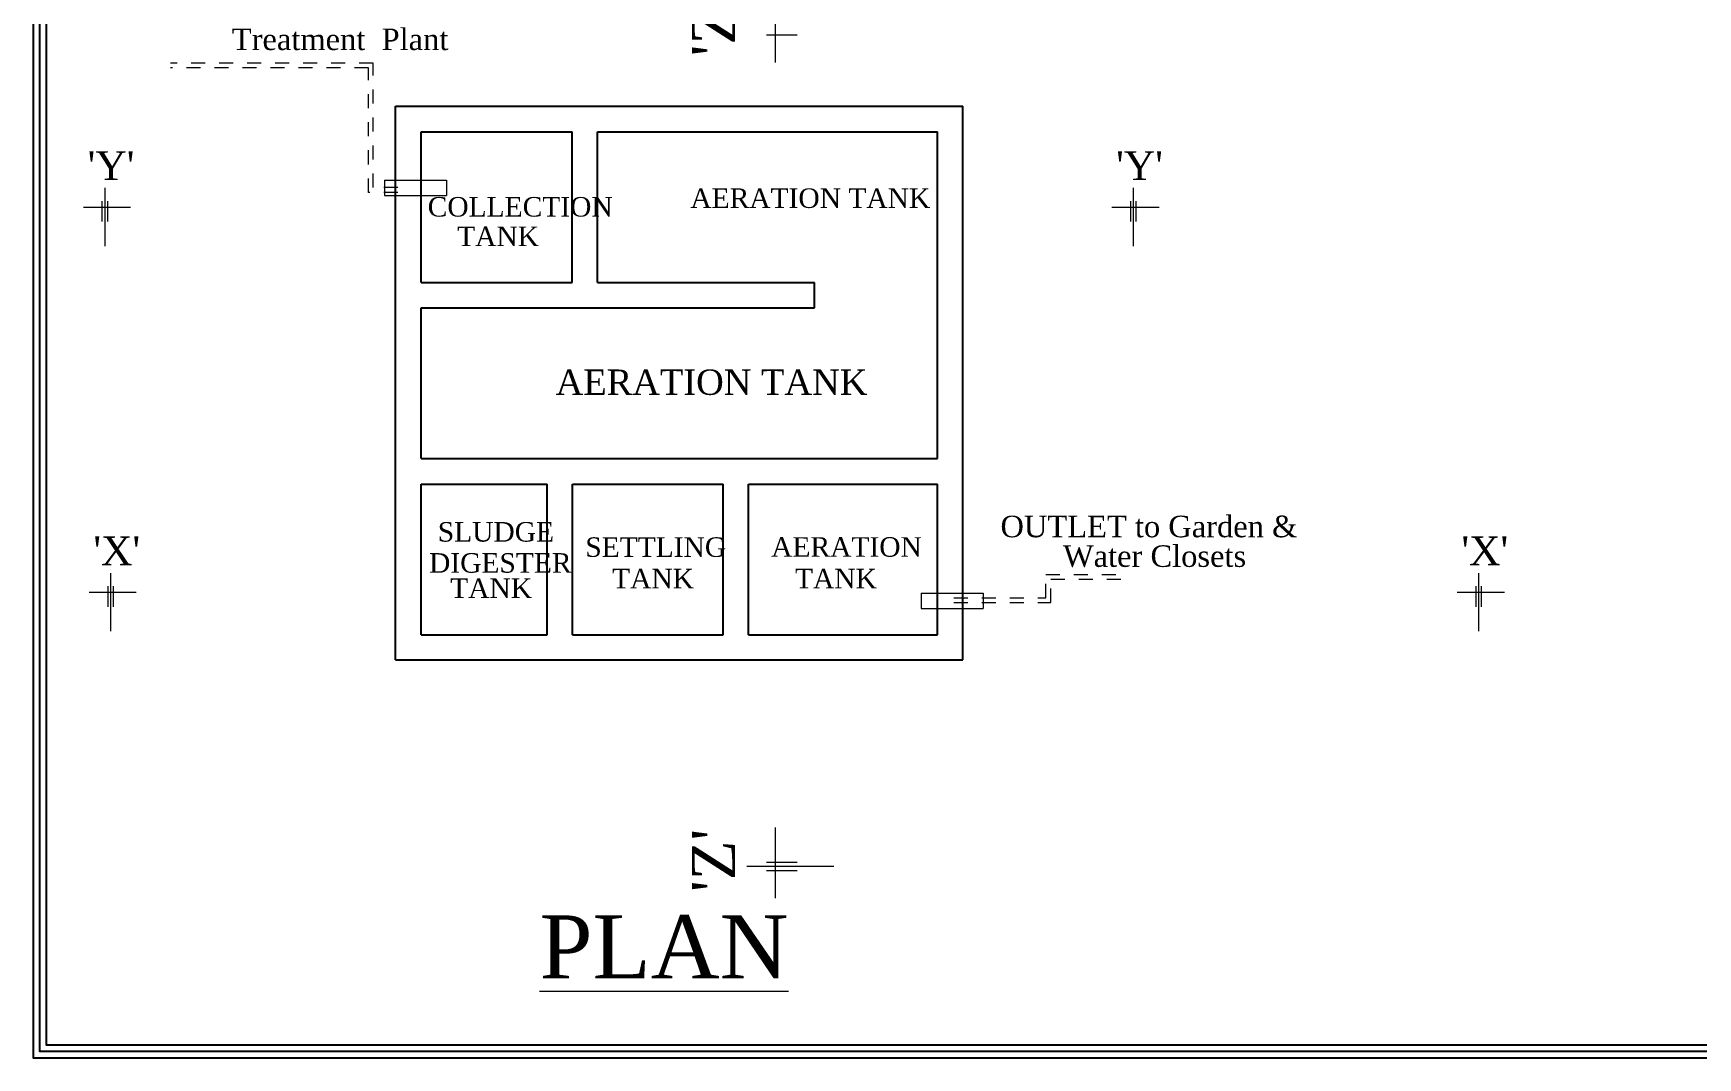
# Model space of a CAD drawing. Header units: metres. Extents: x 3616 to 3987, y 1122 to 1251.
# Drawn here: x 3715.3 to 3727.19, y 1193.5 to 1200.81 of the extents above; entities that cross this region are included whole.
import ezdxf

# ---------------------------------------------------------------- set-up
doc = ezdxf.new("R2010")
doc.units = ezdxf.units.M
doc.linetypes.add('CENTER', pattern=[2, 1.25, -0.25, 0.25, -0.25])
for name, color, linetype, lineweight in [('DIM', 140, 'Continuous', 15), ('GRID', 252, 'CENTER', 5), ('text', 7, 'Continuous', 5)]:
    doc.layers.add(name, color=color, linetype=linetype, lineweight=lineweight)
doc.layers.add('wall', color=7, linetype='Continuous')
doc.styles.add('X', font='times.ttf')

# ---------------------------------------------------------------- blocks, each defined once
blk = doc.blocks.new('DGDFG')
at = {"color": 2}
for points in [[(268205.95, 26571.66), (267806.51, 26571.66), (267806.51, 26228.53), (268205.95, 26228.53)], [(268205.16, 26570.87), (267807.3, 26570.87), (267807.3, 26229.32), (268205.16, 26229.32)], [(268204.37, 26570.08), (267808.09, 26570.08), (267808.09, 26230.11), (268204.37, 26230.11)]]:
    blk.add_lwpolyline(points, close=True, dxfattribs=at)
at = {"layer": 'DIM'}
for p, q in [((267850.03, 26337.23), (267857.74, 26337.23)), ((267850.03, 26337.23), (267850.03, 26335.35)), ((267855.76, 26337.23), (267855.76, 26337.23)), ((267857.74, 26337.23), (267857.74, 26335.35)), ((267850.03, 26335.35), (267857.74, 26335.35)), ((267916.55, 26286.08), (267924.26, 26286.08)), ((267916.55, 26286.08), (267916.55, 26284.2)), ((267916.55, 26286.08), (267924.26, 26286.08)), ((267916.55, 26286.08), (267916.55, 26284.2)), ((267922.28, 26286.08), (267922.28, 26286.08)), ((267922.28, 26286.08), (267922.28, 26286.08)), ((267924.26, 26286.08), (267924.26, 26284.2)), ((267924.26, 26286.08), (267924.26, 26284.2)), ((267916.55, 26284.2), (267924.26, 26284.2)), ((267916.55, 26284.2), (267924.26, 26284.2))]:
    blk.add_line(p, q, dxfattribs=at)
at = {"layer": 'GRID'}
for p, q in [((267932.04, 26285.51), (267932.04, 26288.4)), ((267932.04, 26288.4), (267941.36, 26288.4)), ((267932.63, 26284.91), (267932.63, 26287.81)), ((267932.63, 26287.81), (267941.36, 26287.81)), ((267920.62, 26285.51), (267932.04, 26285.51)), ((267920.62, 26285.51), (267932.04, 26285.51)), ((267920.62, 26284.91), (267932.63, 26284.91)), ((267920.62, 26284.91), (267932.63, 26284.91))]:
    blk.add_line(p, q, dxfattribs=at)
for points in [[(267851.69, 26336.33), (267848.64, 26336.33), (267848.64, 26351.74), (267823.51, 26351.74)], [(267851.69, 26335.74), (267848.05, 26335.74), (267848.05, 26351.15), (267823.51, 26351.15)]]:
    blk.add_lwpolyline(points, dxfattribs=at)
at = {"layer": 'text'}
for p, q in [((267898.51, 26351.82), (267898.51, 26360.59)), ((267897.4, 26355.27), (267901.21, 26355.27)), ((267815.02, 26334.65), (267815.02, 26332.11)), ((267815.36, 26336.28), (267815.36, 26329.09)), ((267815.7, 26334.65), (267815.7, 26332.11)), ((267942.52, 26334.65), (267942.52, 26332.11)), ((267942.85, 26336.28), (267942.85, 26329.09)), ((267943.19, 26334.65), (267943.19, 26332.11)), ((267812.72, 26333.92), (267818.57, 26333.92)), ((267940.21, 26333.92), (267946.06, 26333.92)), ((267815.74, 26286.94), (267815.74, 26284.4)), ((267816.07, 26288.57), (267816.07, 26281.38)), ((267816.41, 26286.94), (267816.41, 26284.4)), ((267985.31, 26286.94), (267985.31, 26284.4)), ((267985.65, 26288.57), (267985.65, 26281.38)), ((267985.98, 26286.94), (267985.98, 26284.4)), ((267813.43, 26286.2), (267819.28, 26286.2)), ((267983.01, 26286.2), (267988.86, 26286.2)), ((267898.51, 26248.28), (267898.51, 26257.06)), ((267894.96, 26252.25), (267905.74, 26252.25)), ((267897.4, 26252.75), (267901.21, 26252.75)), ((267897.4, 26251.74), (267901.21, 26251.74))]:
    blk.add_line(p, q, dxfattribs=at)
at = {"layer": 'wall'}
for p, q in [((267851.43, 26277.82), (267851.43, 26346.41)), ((267851.43, 26346.41), (267921.75, 26346.41)), ((267921.75, 26277.82), (267921.75, 26346.41)), ((267854.59, 26324.58), (267854.59, 26343.25)), ((267854.59, 26343.25), (267873.3, 26343.25)), ((267873.3, 26324.58), (267873.3, 26343.25)), ((267876.46, 26324.58), (267876.46, 26343.25)), ((267876.46, 26343.25), (267918.59, 26343.25)), ((267918.59, 26302.75), (267918.59, 26343.25)), ((267854.59, 26324.58), (267873.3, 26324.58)), ((267876.46, 26324.58), (267903.34, 26324.58)), ((267903.34, 26321.42), (267903.34, 26324.58)), ((267854.59, 26302.75), (267854.59, 26321.42)), ((267854.59, 26321.42), (267903.34, 26321.42)), ((267854.59, 26302.75), (267918.59, 26302.75)), ((267854.59, 26280.93), (267854.59, 26299.59)), ((267854.59, 26299.59), (267870.19, 26299.59)), ((267870.19, 26280.93), (267870.19, 26299.59)), ((267873.35, 26280.93), (267873.35, 26299.59)), ((267873.35, 26299.59), (267892.02, 26299.59)), ((267892.02, 26280.93), (267892.02, 26299.59)), ((267895.18, 26280.93), (267895.18, 26299.59)), ((267895.18, 26299.59), (267918.59, 26299.59)), ((267918.59, 26280.93), (267918.59, 26299.59)), ((267854.59, 26280.93), (267870.19, 26280.93)), ((267873.35, 26280.93), (267892.02, 26280.93)), ((267895.18, 26280.93), (267918.59, 26280.93)), ((267851.43, 26277.82), (267921.75, 26277.82))]:
    blk.add_line(p, q, dxfattribs=at)
at = {"layer": 'text', "color": 8, "style": 'X'}
for p in [(267893.48, 26352.59), (267893.48, 26249.06)]:
    blk.add_text("'Z'", height=5.333, rotation=90, dxfattribs=at).set_placement(p)
for s, height, p in [('Treatment  Plant', 2.6666, (267831.12, 26353.37)), ("'Y'", 3.556, (267813.24, 26337.27)), ("'Y'", 3.556, (267940.73, 26337.27)), ('COLLECTION', 2.419, (267855.4, 26332.74)), ('AERATION TANK', 2.419, (267887.96, 26333.81)), ('TANK', 2.419, (267859.05, 26329.08)), ('AERATION TANK', 3.1447, (267871.26, 26310.65)), ('OUTLET to Garden &', 2.6666, (267926.4, 26293.01)), ('SLUDGE ', 2.419, (267856.65, 26292.47)), ("'X'", 3.556, (267813.95, 26289.55)), ('DIGESTER', 2.419, (267855.57, 26288.62)), ('SETTLING', 2.419, (267874.94, 26290.58)), ('AERATION', 2.419, (267897.98, 26290.6)), ('Water Closets', 2.6666, (267934.15, 26289.34)), ("'X'", 3.556, (267983.53, 26289.55)), ('TANK', 2.419, (267878.26, 26286.68)), ('TANK', 2.419, (267900.93, 26286.68)), ('TANK', 2.419, (267858.19, 26285.49)), ('%%UPLAN', 7.822, (267869.26, 26238.35))]:
    blk.add_text(s, height=height, dxfattribs=at).set_placement(p)

msp = doc.modelspace()

# ---------------------------------------------------------------- block references
at = {"xscale": 0.0576350043296235, "yscale": 0.0576350043296235, "zscale": 0.0576350043296235}
msp.add_blockref('DGDFG', (-11719.73364, -318.18579), dxfattribs=at)

doc.saveas('drawing.dxf')
